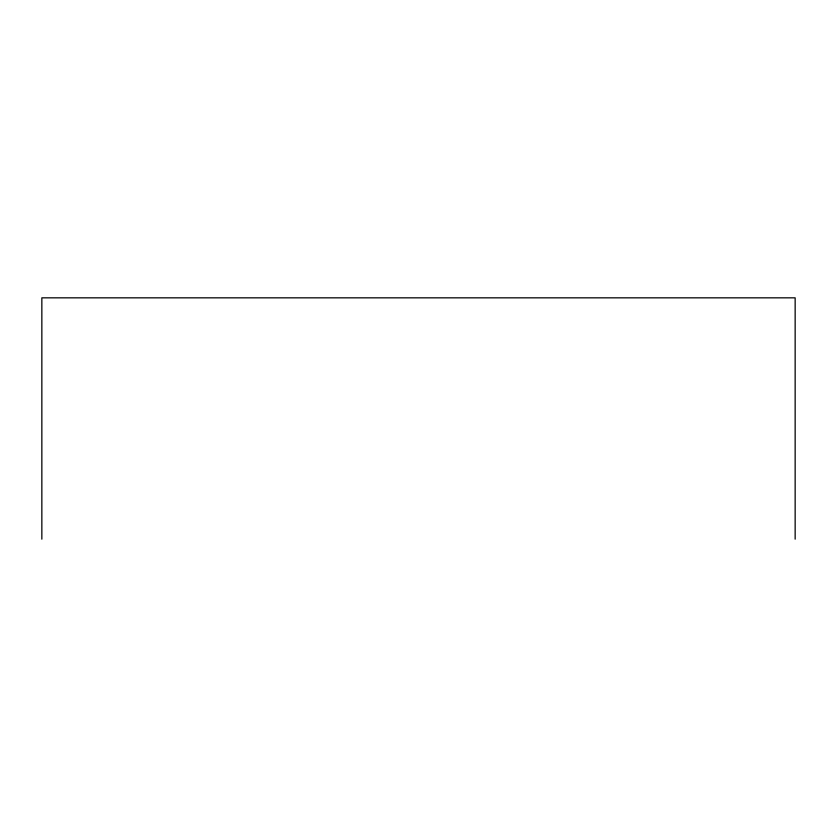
<?xml version="1.0" encoding="UTF-8"?>
<svg xmlns="http://www.w3.org/2000/svg" width="837" height="837" viewBox="0 0 837 837"><rect width="100%" height="100%" fill="white"/><g stroke="black" fill="none" stroke-linecap="round" stroke-linejoin="round"><path stroke-width="1.26" d="M795.15 539.164L795.15 297.836L41.85 297.836L41.85 539.164"/></g></svg>
